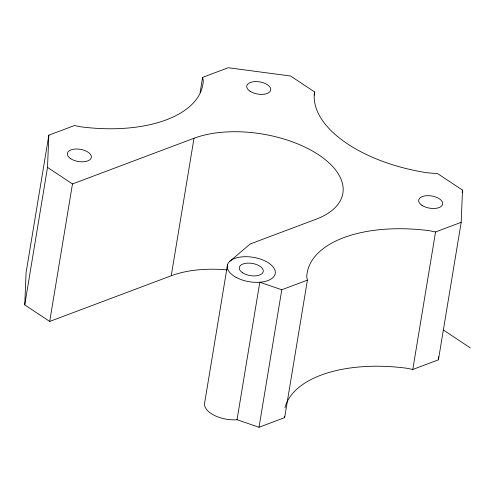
<?xml version="1.0" encoding="UTF-8"?>
<svg xmlns="http://www.w3.org/2000/svg" width="495" height="495" viewBox="0 0 495 495"><rect width="100%" height="100%" fill="white"/><g stroke="black" fill="none" stroke-linecap="round" stroke-linejoin="round"><path stroke-width="0.74" d="M227.217 269.923A89.057 45.336 9.4 0 0 171.239 275.764L49.71 321.447L24.75 304.883L26.074 272.677L48.838 135.172L74.46 125.538L80.518 126.757A121.442 61.819 9.4 0 0 203.284 80.611L202.616 77.369L228.238 67.735L290.571 76.013L314.752 92.058L314.251 95.102M24.75 304.883L47.514 167.384L48.838 135.172M284.934 407.849A121.442 61.819 9.4 0 1 406.735 368.243L412.793 369.462L438.421 359.828L438.545 356.759M438.421 359.828L461.185 222.323L462.509 190.117L437.704 173.652L427.334 172.78A121.442 61.819 9.4 0 1 314.381 93.017L314.752 92.058M49.71 321.447L72.474 183.942L194.003 138.26A89.057 45.336 9.4 0 1 318.669 154.817A89.057 45.336 9.4 0 1 316.02 219.236L250.154 243.998L229.352 261.725M200.098 92.559L202.616 77.369M171.239 275.764L194.003 138.26M227.545 264.627L204.781 402.126A24.286 12.363 9.4 0 0 237.043 419.735L259.021 427.265L284.644 417.632L307.407 280.133L306.739 276.884A121.442 61.819 9.4 0 1 429.499 230.738L435.557 231.957L461.185 222.323M237.043 419.735L259.801 282.237L281.785 289.761L307.407 280.133M259.021 427.265L281.785 289.761M412.793 369.462L435.557 231.957M462.132 192.394L462.509 190.117M443.557 330.146L470.25 347.861M47.514 167.384L72.474 183.942M284.377 416.338L284.644 417.632M242.6 272.782A12.146 6.181 9.4 0 0 262.826 272.671A12.146 6.181 9.4 0 0 248.416 263.105A12.146 6.181 9.4 0 0 242.6 272.782M250.062 91.241A12.146 6.181 9.4 0 0 270.289 91.13A12.146 6.181 9.4 0 0 255.878 81.564A12.146 6.181 9.4 0 0 250.062 91.241M422 205.345A12.146 6.181 9.4 0 0 442.227 205.233A12.146 6.181 9.4 0 0 427.816 195.667A12.146 6.181 9.4 0 0 422 205.345M70.661 158.678A12.146 6.181 9.4 0 0 90.888 158.567A12.146 6.181 9.4 0 0 76.478 149.001A12.146 6.181 9.4 0 0 70.661 158.678M236.065 277.342A24.286 12.363 9.4 0 0 275.016 274.416A24.286 12.363 9.4 0 0 242.754 256.806A24.286 12.363 9.4 0 0 236.065 277.342"/></g></svg>
